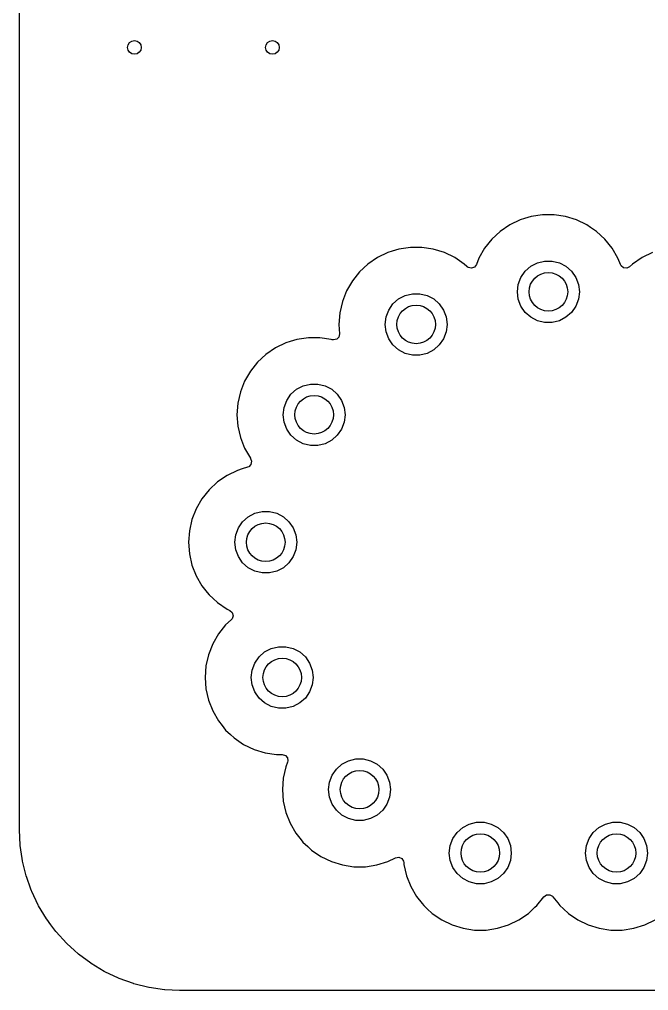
# Model space of a CAD drawing. Extents: x 2.85 to 10.26, y -4.55 to -2.42.
# Drawn here: x 2.854 to 3.393, y -4.547 to -3.716 of the extents above; entities that cross this region are included whole.
import ezdxf

# ---------------------------------------------------------------- set-up
doc = ezdxf.new("R2010")
doc.units = 0
doc.header["$MEASUREMENT"] = 0
doc.layers.add('BLACK', color=7, linetype='CONTINUOUS')

msp = doc.modelspace()

# ---------------------------------------------------------------- linework, layer by layer
at = {"layer": 'BLACK', "linetype": 'CONTINUOUS'}
for p, q in [((2.85435, -4.40933), (2.85435, -3.62693)), ((3.28295, -3.88781), (3.27405, -3.89209)), ((3.28656, -3.88669), (3.28295, -3.88781)), ((3.28295, -3.88781), (3.28295, -3.88781)), ((3.28295, -3.88781), (3.28295, -3.88781)), ((3.29238, -3.8849), (3.28656, -3.88669)), ((3.30215, -3.88342), (3.29238, -3.8849)), ((3.29238, -3.8849), (3.29238, -3.8849)), ((3.31202, -3.88342), (3.30215, -3.88342)), ((3.30215, -3.88342), (3.30215, -3.88342)), ((3.32179, -3.8849), (3.31202, -3.88342)), ((3.31202, -3.88342), (3.31202, -3.88342)), ((3.33123, -3.88781), (3.32179, -3.8849)), ((3.32179, -3.8849), (3.32179, -3.8849)), ((3.34012, -3.89209), (3.33123, -3.88781)), ((3.33123, -3.88781), (3.33123, -3.88781)), ((3.27405, -3.89209), (3.26589, -3.89765)), ((3.27405, -3.89209), (3.27405, -3.89209)), ((3.34316, -3.89416), (3.34012, -3.89209)), ((3.34012, -3.89209), (3.34012, -3.89209)), ((3.34012, -3.89209), (3.34012, -3.89209)), ((3.34012, -3.89209), (3.34012, -3.89209)), ((3.34828, -3.89765), (3.34316, -3.89416)), ((3.25865, -3.90437), (3.25249, -3.91209)), ((3.26589, -3.89765), (3.25865, -3.90437)), ((3.35552, -3.90437), (3.34828, -3.89765)), ((3.36168, -3.91209), (3.35552, -3.90437)), ((3.35552, -3.90437), (3.35552, -3.90437)), ((3.35552, -3.90437), (3.35552, -3.90437)), ((3.17918, -3.9128), (3.17336, -3.91459)), ((3.18895, -3.91132), (3.17918, -3.9128)), ((3.17918, -3.9128), (3.17918, -3.9128)), ((3.19882, -3.91132), (3.18895, -3.91132)), ((3.18895, -3.91132), (3.18895, -3.91132)), ((3.20859, -3.9128), (3.19882, -3.91132)), ((3.19882, -3.91132), (3.19882, -3.91132)), ((3.21803, -3.91571), (3.20859, -3.9128)), ((3.20859, -3.9128), (3.20859, -3.9128)), ((3.25249, -3.91209), (3.24756, -3.92064)), ((3.36662, -3.92064), (3.36168, -3.91209)), ((3.16085, -3.91999), (3.15269, -3.92555)), ((3.16975, -3.91571), (3.16085, -3.91999)), ((3.16085, -3.91999), (3.16085, -3.91999)), ((3.17336, -3.91459), (3.16975, -3.91571)), ((3.16975, -3.91571), (3.16975, -3.91571)), ((3.16975, -3.91571), (3.16975, -3.91571)), ((3.22692, -3.91999), (3.21803, -3.91571)), ((3.21803, -3.91571), (3.21803, -3.91571)), ((3.23508, -3.92555), (3.22692, -3.91999)), ((3.22692, -3.91999), (3.22692, -3.91999)), ((3.22692, -3.91999), (3.22692, -3.91999)), ((3.22692, -3.91999), (3.22692, -3.91999)), ((3.24756, -3.92064), (3.24543, -3.92606)), ((3.36811, -3.92444), (3.36662, -3.92064)), ((3.38725, -3.91999), (3.37909, -3.92555)), ((3.39615, -3.91571), (3.38725, -3.91999)), ((3.38725, -3.91999), (3.38725, -3.91999)), ((3.15269, -3.92555), (3.14545, -3.93227)), ((3.23726, -3.92757), (3.23508, -3.92555)), ((3.23756, -3.92786), (3.23726, -3.92757)), ((3.23847, -3.92852), (3.23756, -3.92786)), ((3.24115, -3.92915), (3.23847, -3.92852)), ((3.24374, -3.92824), (3.24115, -3.92915)), ((3.24543, -3.92606), (3.24374, -3.92824)), ((3.28725, -3.93174), (3.29203, -3.9275)), ((3.29203, -3.9275), (3.29769, -3.92454)), ((3.29769, -3.92454), (3.30389, -3.92301)), ((3.30389, -3.92301), (3.31028, -3.92301)), ((3.31028, -3.92301), (3.31648, -3.92454)), ((3.31648, -3.92454), (3.32214, -3.9275)), ((3.32214, -3.9275), (3.32692, -3.93174)), ((3.36874, -3.92606), (3.36811, -3.92444)), ((3.36927, -3.92706), (3.36874, -3.92606)), ((3.37141, -3.92878), (3.36927, -3.92706)), ((3.37415, -3.92908), (3.37141, -3.92878)), ((3.37661, -3.92786), (3.37415, -3.92908)), ((3.37909, -3.92555), (3.37661, -3.92786)), ((3.37909, -3.92555), (3.37909, -3.92555)), ((3.14545, -3.93227), (3.13929, -3.93999)), ((3.28136, -3.94297), (3.28362, -3.937)), ((3.28362, -3.937), (3.28725, -3.93174)), ((3.32692, -3.93174), (3.33055, -3.937)), ((3.33055, -3.937), (3.33282, -3.94297)), ((3.13929, -3.93999), (3.13436, -3.94854)), ((3.28059, -3.94931), (3.28136, -3.94297)), ((3.33282, -3.94297), (3.33359, -3.94931)), ((3.13436, -3.94854), (3.13075, -3.95774)), ((3.17405, -3.95964), (3.17883, -3.9554)), ((3.17883, -3.9554), (3.18449, -3.95244)), ((3.18449, -3.95244), (3.19069, -3.95091)), ((3.19069, -3.95091), (3.19708, -3.95091)), ((3.19708, -3.95091), (3.20328, -3.95244)), ((3.20328, -3.95244), (3.20894, -3.9554)), ((3.20894, -3.9554), (3.21372, -3.95964)), ((3.28136, -3.95566), (3.28059, -3.94931)), ((3.33359, -3.94931), (3.33282, -3.95566)), ((3.13075, -3.95774), (3.12855, -3.96737)), ((3.13075, -3.95774), (3.13075, -3.95774)), ((3.17042, -3.9649), (3.17405, -3.95964)), ((3.21372, -3.95964), (3.21735, -3.9649)), ((3.28362, -3.96163), (3.28136, -3.95566)), ((3.28725, -3.96689), (3.28362, -3.96163)), ((3.33055, -3.96163), (3.32692, -3.96689)), ((3.33282, -3.95566), (3.33055, -3.96163)), ((3.12855, -3.96737), (3.12781, -3.97721)), ((3.12855, -3.96737), (3.12855, -3.96737)), ((3.16739, -3.97721), (3.16816, -3.97087)), ((3.16816, -3.97087), (3.17042, -3.9649)), ((3.21735, -3.9649), (3.21962, -3.97087)), ((3.21962, -3.97087), (3.22039, -3.97721)), ((3.29203, -3.97112), (3.28725, -3.96689)), ((3.29769, -3.97409), (3.29203, -3.97112)), ((3.32214, -3.97112), (3.31648, -3.97409)), ((3.32692, -3.96689), (3.32214, -3.97112)), ((3.12781, -3.97721), (3.12781, -3.97721)), ((3.12781, -3.97721), (3.12842, -3.98532)), ((3.16816, -3.98356), (3.16739, -3.97721)), ((3.22039, -3.97721), (3.21962, -3.98356)), ((3.30389, -3.97562), (3.29769, -3.97409)), ((3.31028, -3.97562), (3.30389, -3.97562)), ((3.31648, -3.97409), (3.31028, -3.97562)), ((3.10165, -3.98862), (3.09188, -3.9901)), ((3.11152, -3.98862), (3.10165, -3.98862)), ((3.10165, -3.98862), (3.10165, -3.98862)), ((3.12129, -3.9901), (3.11152, -3.98862)), ((3.11152, -3.98862), (3.11152, -3.98862)), ((3.12784, -3.98801), (3.12591, -3.98996)), ((3.12842, -3.98532), (3.12784, -3.98801)), ((3.17042, -3.98953), (3.16816, -3.98356)), ((3.21962, -3.98356), (3.21735, -3.98953)), ((3.08245, -3.99301), (3.07355, -3.99729)), ((3.08606, -3.99189), (3.08245, -3.99301)), ((3.08245, -3.99301), (3.08245, -3.99301)), ((3.08245, -3.99301), (3.08245, -3.99301)), ((3.09188, -3.9901), (3.08606, -3.99189)), ((3.09188, -3.9901), (3.09188, -3.9901)), ((3.12211, -3.99035), (3.12129, -3.9901)), ((3.12129, -3.9901), (3.12129, -3.9901)), ((3.12322, -3.99055), (3.12211, -3.99035)), ((3.12591, -3.98996), (3.12322, -3.99055)), ((3.17405, -3.99479), (3.17042, -3.98953)), ((3.17883, -3.99902), (3.17405, -3.99479)), ((3.21372, -3.99479), (3.20894, -3.99902)), ((3.21735, -3.98953), (3.21372, -3.99479)), ((3.06539, -4.00285), (3.05815, -4.00957)), ((3.07355, -3.99729), (3.06539, -4.00285)), ((3.07355, -3.99729), (3.07355, -3.99729)), ((3.18449, -4.00199), (3.17883, -3.99902)), ((3.19069, -4.00352), (3.18449, -4.00199)), ((3.19708, -4.00352), (3.19069, -4.00352)), ((3.20328, -4.00199), (3.19708, -4.00352)), ((3.20894, -3.99902), (3.20328, -4.00199)), ((3.05815, -4.00957), (3.05199, -4.01729)), ((3.05199, -4.01729), (3.04706, -4.02584)), ((3.04706, -4.02584), (3.04345, -4.03504)), ((3.09153, -4.0327), (3.09719, -4.02974)), ((3.09719, -4.02974), (3.10339, -4.02821)), ((3.10339, -4.02821), (3.10978, -4.02821)), ((3.10978, -4.02821), (3.11598, -4.02974)), ((3.11598, -4.02974), (3.12164, -4.0327)), ((3.04345, -4.03504), (3.04125, -4.04467)), ((3.04345, -4.03504), (3.04345, -4.03504)), ((3.08312, -4.0422), (3.08675, -4.03694)), ((3.08675, -4.03694), (3.09153, -4.0327)), ((3.12164, -4.0327), (3.12642, -4.03694)), ((3.12642, -4.03694), (3.13005, -4.0422)), ((3.04125, -4.04467), (3.04051, -4.05451)), ((3.04125, -4.04467), (3.04125, -4.04467)), ((3.08086, -4.04817), (3.08312, -4.0422)), ((3.13005, -4.0422), (3.13232, -4.04817)), ((3.04051, -4.05451), (3.04051, -4.05451)), ((3.04051, -4.05451), (3.04125, -4.06436)), ((3.08009, -4.05451), (3.08086, -4.04817)), ((3.08086, -4.06086), (3.08009, -4.05451)), ((3.13232, -4.04817), (3.13309, -4.05451)), ((3.13309, -4.05451), (3.13232, -4.06086)), ((3.08312, -4.06683), (3.08086, -4.06086)), ((3.13232, -4.06086), (3.13005, -4.06683)), ((3.04125, -4.06436), (3.04125, -4.06436)), ((3.04125, -4.06436), (3.04345, -4.07399)), ((3.08675, -4.07209), (3.08312, -4.06683)), ((3.13005, -4.06683), (3.12642, -4.07209)), ((3.04345, -4.07399), (3.04345, -4.07399)), ((3.04345, -4.07399), (3.04706, -4.08318)), ((3.09153, -4.07632), (3.08675, -4.07209)), ((3.09719, -4.07929), (3.09153, -4.07632)), ((3.10339, -4.08082), (3.09719, -4.07929)), ((3.11598, -4.07929), (3.10978, -4.08082)), ((3.12164, -4.07632), (3.11598, -4.07929)), ((3.12642, -4.07209), (3.12164, -4.07632)), ((3.04706, -4.08318), (3.05199, -4.09173)), ((3.10978, -4.08082), (3.10339, -4.08082)), ((3.05199, -4.09173), (3.05201, -4.09175)), ((3.05201, -4.09175), (3.05201, -4.09176)), ((3.05201, -4.09176), (3.0521, -4.09189)), ((3.0521, -4.09189), (3.05207, -4.0919)), ((3.05207, -4.0919), (3.05305, -4.0943)), ((3.05305, -4.0943), (3.05254, -4.097)), ((3.04105, -4.10211), (3.03215, -4.10639)), ((3.04512, -4.10085), (3.04105, -4.10211)), ((3.04105, -4.10211), (3.04105, -4.10211)), ((3.04105, -4.10211), (3.04105, -4.10211)), ((3.04963, -4.09946), (3.04512, -4.10085)), ((3.05066, -4.09901), (3.04963, -4.09946)), ((3.05254, -4.097), (3.05066, -4.09901)), ((3.02399, -4.11195), (3.01675, -4.11867)), ((3.03215, -4.10639), (3.02399, -4.11195)), ((3.03215, -4.10639), (3.03215, -4.10639)), ((3.01675, -4.11867), (3.01059, -4.12639)), ((3.01059, -4.12639), (3.00566, -4.13494)), ((3.00566, -4.13494), (3.00205, -4.14414)), ((3.05579, -4.13884), (3.06199, -4.13731)), ((3.06199, -4.13731), (3.06838, -4.13731)), ((3.06838, -4.13731), (3.07458, -4.13884)), ((3.00205, -4.14414), (2.99985, -4.15377)), ((3.00205, -4.14414), (3.00205, -4.14414)), ((3.04172, -4.1513), (3.04535, -4.14604)), ((3.04535, -4.14604), (3.05013, -4.1418)), ((3.05013, -4.1418), (3.05579, -4.13884)), ((3.07458, -4.13884), (3.08024, -4.1418)), ((3.08024, -4.1418), (3.08502, -4.14604)), ((3.08502, -4.14604), (3.08865, -4.1513)), ((2.99985, -4.15377), (2.99911, -4.16361)), ((2.99985, -4.15377), (2.99985, -4.15377)), ((3.03946, -4.15727), (3.04172, -4.1513)), ((3.08865, -4.1513), (3.09092, -4.15727)), ((3.03869, -4.16361), (3.03946, -4.15727)), ((3.09092, -4.15727), (3.09169, -4.16361)), ((2.99911, -4.16361), (2.99911, -4.16361)), ((2.99911, -4.16361), (2.99985, -4.17346)), ((3.03946, -4.16996), (3.03869, -4.16361)), ((3.04172, -4.17593), (3.03946, -4.16996)), ((3.09092, -4.16996), (3.08865, -4.17593)), ((3.09169, -4.16361), (3.09092, -4.16996)), ((2.99985, -4.17346), (2.99985, -4.17346)), ((2.99985, -4.17346), (3.00205, -4.18309)), ((3.04535, -4.18119), (3.04172, -4.17593)), ((3.08865, -4.17593), (3.08502, -4.18119)), ((3.00205, -4.18309), (3.00205, -4.18309)), ((3.00205, -4.18309), (3.00205, -4.18309)), ((3.00205, -4.18309), (3.00566, -4.19228)), ((3.05013, -4.18542), (3.04535, -4.18119)), ((3.05579, -4.18839), (3.05013, -4.18542)), ((3.08024, -4.18542), (3.07458, -4.18839)), ((3.08502, -4.18119), (3.08024, -4.18542)), ((3.00566, -4.19228), (3.01059, -4.20083)), ((3.06199, -4.18992), (3.05579, -4.18839)), ((3.06838, -4.18992), (3.06199, -4.18992)), ((3.07458, -4.18839), (3.06838, -4.18992)), ((3.01059, -4.20083), (3.01512, -4.20651)), ((3.01512, -4.20651), (3.01675, -4.20856)), ((3.01675, -4.20856), (3.02027, -4.21182)), ((3.02027, -4.21182), (3.02399, -4.21527)), ((3.02399, -4.21527), (3.03215, -4.22084)), ((3.03215, -4.22084), (3.03263, -4.22107)), ((3.03263, -4.22107), (3.03445, -4.22194)), ((3.03445, -4.22194), (3.03649, -4.22379)), ((3.03638, -4.22906), (3.03565, -4.22992)), ((3.03721, -4.22644), (3.03638, -4.22906)), ((3.03649, -4.22379), (3.03721, -4.22644)), ((3.03085, -4.23437), (3.02469, -4.24209)), ((3.03565, -4.22992), (3.03085, -4.23437)), ((3.02469, -4.24209), (3.01976, -4.25064)), ((3.01976, -4.25064), (3.01615, -4.25984)), ((3.06423, -4.2575), (3.06989, -4.25454)), ((3.06989, -4.25454), (3.07609, -4.25301)), ((3.07609, -4.25301), (3.08248, -4.25301)), ((3.08248, -4.25301), (3.08868, -4.25454)), ((3.08868, -4.25454), (3.09434, -4.2575)), ((3.01615, -4.25984), (3.01395, -4.26947)), ((3.01615, -4.25984), (3.01615, -4.25984)), ((3.05582, -4.267), (3.05945, -4.26174)), ((3.05945, -4.26174), (3.06423, -4.2575)), ((3.09434, -4.2575), (3.09912, -4.26174)), ((3.09912, -4.26174), (3.10275, -4.267)), ((3.01395, -4.26947), (3.01321, -4.27931)), ((3.01395, -4.26947), (3.01395, -4.26947)), ((3.05356, -4.27297), (3.05582, -4.267)), ((3.10275, -4.267), (3.10502, -4.27297)), ((3.01321, -4.27931), (3.01321, -4.27931)), ((3.01321, -4.27931), (3.01395, -4.28916)), ((3.05279, -4.27931), (3.05356, -4.27297)), ((3.05356, -4.28566), (3.05279, -4.27931)), ((3.10502, -4.27297), (3.10579, -4.27931)), ((3.10579, -4.27931), (3.10502, -4.28566)), ((3.05582, -4.29163), (3.05356, -4.28566)), ((3.10502, -4.28566), (3.10275, -4.29163)), ((3.01395, -4.28916), (3.01395, -4.28916)), ((3.01395, -4.28916), (3.01615, -4.29879)), ((3.05945, -4.29689), (3.05582, -4.29163)), ((3.10275, -4.29163), (3.09912, -4.29689)), ((3.01615, -4.29879), (3.01615, -4.29879)), ((3.01615, -4.29879), (3.01615, -4.29879)), ((3.01615, -4.29879), (3.01976, -4.30798)), ((3.06423, -4.30112), (3.05945, -4.29689)), ((3.06989, -4.30409), (3.06423, -4.30112)), ((3.07609, -4.30562), (3.06989, -4.30409)), ((3.08868, -4.30409), (3.08248, -4.30562)), ((3.09434, -4.30112), (3.08868, -4.30409)), ((3.09912, -4.29689), (3.09434, -4.30112)), ((3.01976, -4.30798), (3.02469, -4.31653)), ((3.08248, -4.30562), (3.07609, -4.30562)), ((3.02469, -4.31653), (3.02776, -4.32038)), ((3.02776, -4.32038), (3.03085, -4.32426)), ((3.03085, -4.32426), (3.0351, -4.3282)), ((3.0351, -4.3282), (3.03809, -4.33097)), ((3.03809, -4.33097), (3.04625, -4.33654)), ((3.04625, -4.33654), (3.05515, -4.34082)), ((3.05515, -4.34082), (3.06458, -4.34373)), ((3.06458, -4.34373), (3.06458, -4.34373)), ((3.06458, -4.34373), (3.06458, -4.34373)), ((3.06458, -4.34373), (3.07435, -4.3452)), ((3.07435, -4.3452), (3.07435, -4.3452)), ((3.07435, -4.3452), (3.07435, -4.3452)), ((3.07435, -4.3452), (3.07435, -4.3452)), ((3.07435, -4.3452), (3.07936, -4.3452)), ((3.07936, -4.3452), (3.082, -4.34598)), ((3.082, -4.34598), (3.0838, -4.34806)), ((3.08391, -4.35187), (3.08235, -4.35584)), ((3.0838, -4.34806), (3.08419, -4.35078)), ((3.08419, -4.35078), (3.08391, -4.35187)), ((3.12565, -4.35774), (3.13043, -4.3535)), ((3.13043, -4.3535), (3.13609, -4.35054)), ((3.13609, -4.35054), (3.14229, -4.34901)), ((3.14229, -4.34901), (3.14868, -4.34901)), ((3.14868, -4.34901), (3.15488, -4.35054)), ((3.15488, -4.35054), (3.16054, -4.3535)), ((3.16054, -4.3535), (3.16532, -4.35774)), ((3.08235, -4.35584), (3.08015, -4.36547)), ((3.08235, -4.35584), (3.08235, -4.35584)), ((3.12202, -4.363), (3.12565, -4.35774)), ((3.16532, -4.35774), (3.16895, -4.363)), ((3.08015, -4.36547), (3.07941, -4.37531)), ((3.08015, -4.36547), (3.08015, -4.36547)), ((3.11899, -4.37531), (3.11976, -4.36897)), ((3.11976, -4.36897), (3.12202, -4.363)), ((3.16895, -4.363), (3.17122, -4.36897)), ((3.17122, -4.36897), (3.17199, -4.37531)), ((3.07941, -4.37531), (3.07941, -4.37531)), ((3.07941, -4.37531), (3.08015, -4.38516)), ((3.11976, -4.38166), (3.11899, -4.37531)), ((3.17199, -4.37531), (3.17122, -4.38166)), ((3.08015, -4.38516), (3.08015, -4.38516)), ((3.08015, -4.38516), (3.08235, -4.39479)), ((3.12202, -4.38763), (3.11976, -4.38166)), ((3.17122, -4.38166), (3.16895, -4.38763)), ((3.08235, -4.39479), (3.08235, -4.39479)), ((3.08235, -4.39479), (3.08235, -4.39479)), ((3.08235, -4.39479), (3.08596, -4.40398)), ((3.12565, -4.39289), (3.12202, -4.38763)), ((3.13043, -4.39712), (3.12565, -4.39289)), ((3.16532, -4.39289), (3.16054, -4.39712)), ((3.16895, -4.38763), (3.16532, -4.39289)), ((3.08596, -4.40398), (3.09089, -4.41253)), ((3.13609, -4.40009), (3.13043, -4.39712)), ((3.14229, -4.40162), (3.13609, -4.40009)), ((3.14868, -4.40162), (3.14229, -4.40162)), ((3.15488, -4.40009), (3.14868, -4.40162)), ((3.16054, -4.39712), (3.15488, -4.40009)), ((3.23939, -4.40474), (3.24559, -4.40321)), ((3.24559, -4.40321), (3.25198, -4.40321)), ((3.25198, -4.40321), (3.25818, -4.40474)), ((3.35599, -4.40474), (3.36219, -4.40321)), ((3.36219, -4.40321), (3.36858, -4.40321)), ((3.36858, -4.40321), (3.37478, -4.40474)), ((2.85436, -4.40957), (2.85435, -4.40933)), ((2.855, -4.42271), (2.85436, -4.40957)), ((3.22532, -4.4172), (3.22895, -4.41194)), ((3.22895, -4.41194), (3.23373, -4.4077)), ((3.23373, -4.4077), (3.23939, -4.40474)), ((3.25818, -4.40474), (3.26384, -4.4077)), ((3.26384, -4.4077), (3.26862, -4.41194)), ((3.26862, -4.41194), (3.27225, -4.4172)), ((3.34192, -4.4172), (3.34555, -4.41194)), ((3.34555, -4.41194), (3.35033, -4.4077)), ((3.35033, -4.4077), (3.35599, -4.40474)), ((3.37478, -4.40474), (3.38044, -4.4077)), ((3.38044, -4.4077), (3.38522, -4.41194)), ((3.38522, -4.41194), (3.38885, -4.4172)), ((3.09089, -4.41253), (3.09537, -4.41814)), ((3.09537, -4.41814), (3.09705, -4.42026)), ((3.09705, -4.42026), (3.1011, -4.42401)), ((3.22306, -4.42317), (3.22532, -4.4172)), ((3.27225, -4.4172), (3.27452, -4.42317)), ((3.33966, -4.42317), (3.34192, -4.4172)), ((3.38885, -4.4172), (3.39112, -4.42317)), ((2.85505, -4.42319), (2.855, -4.42271)), ((2.85669, -4.43423), (2.85505, -4.42319)), ((3.1011, -4.42401), (3.10429, -4.42697)), ((3.10429, -4.42697), (3.11245, -4.43254)), ((3.22229, -4.42951), (3.22306, -4.42317)), ((3.27452, -4.42317), (3.27529, -4.42951)), ((3.33889, -4.42951), (3.33966, -4.42317)), ((3.39112, -4.42317), (3.39189, -4.42951)), ((2.85696, -4.43609), (2.85669, -4.43423)), ((2.85706, -4.43656), (2.85696, -4.43609)), ((2.86017, -4.44899), (2.85706, -4.43656)), ((3.11245, -4.43254), (3.12135, -4.43682)), ((3.12135, -4.43682), (3.13078, -4.43973)), ((3.16019, -4.43973), (3.16963, -4.43682)), ((3.16963, -4.43682), (3.17633, -4.43359)), ((3.17633, -4.43359), (3.17905, -4.43314)), ((3.17905, -4.43314), (3.18157, -4.43423)), ((3.18157, -4.43423), (3.18311, -4.43652)), ((3.18311, -4.43652), (3.18332, -4.43762)), ((3.22306, -4.43586), (3.22229, -4.42951)), ((3.22532, -4.44183), (3.22306, -4.43586)), ((3.27452, -4.43586), (3.27225, -4.44183)), ((3.27529, -4.42951), (3.27452, -4.43586)), ((3.33966, -4.43586), (3.33889, -4.42951)), ((3.34192, -4.44183), (3.33966, -4.43586)), ((3.39112, -4.43586), (3.38885, -4.44183)), ((3.39189, -4.42951), (3.39112, -4.43586)), ((3.13078, -4.43973), (3.13078, -4.43973)), ((3.13078, -4.43973), (3.13078, -4.43973)), ((3.13078, -4.43973), (3.14055, -4.4412)), ((3.14055, -4.4412), (3.14055, -4.4412)), ((3.14055, -4.4412), (3.14055, -4.4412)), ((3.14055, -4.4412), (3.14055, -4.4412)), ((3.14055, -4.4412), (3.15042, -4.4412)), ((3.15042, -4.4412), (3.16019, -4.43973)), ((3.15042, -4.4412), (3.15042, -4.4412)), ((3.15042, -4.4412), (3.15042, -4.4412)), ((3.16019, -4.43973), (3.16019, -4.43973)), ((3.16019, -4.43973), (3.16019, -4.43973)), ((3.18332, -4.43762), (3.18345, -4.43936)), ((3.18345, -4.43936), (3.18345, -4.43936)), ((3.18345, -4.43936), (3.18565, -4.44899)), ((3.22895, -4.44709), (3.22532, -4.44183)), ((3.27225, -4.44183), (3.26862, -4.44709)), ((3.34555, -4.44709), (3.34192, -4.44183)), ((3.38885, -4.44183), (3.38522, -4.44709)), ((2.86022, -4.44921), (2.86017, -4.44899)), ((2.86036, -4.44967), (2.86022, -4.44921)), ((2.86417, -4.46031), (2.86036, -4.44967)), ((3.18565, -4.44899), (3.18565, -4.44899)), ((3.18565, -4.44899), (3.18565, -4.44899)), ((3.18565, -4.44899), (3.18926, -4.45818)), ((3.23373, -4.45132), (3.22895, -4.44709)), ((3.23939, -4.45429), (3.23373, -4.45132)), ((3.26384, -4.45132), (3.25818, -4.45429)), ((3.26862, -4.44709), (3.26384, -4.45132)), ((3.35033, -4.45132), (3.34555, -4.44709)), ((3.35599, -4.45429), (3.35033, -4.45132)), ((3.38044, -4.45132), (3.37478, -4.45429)), ((3.38522, -4.44709), (3.38044, -4.45132)), ((2.86476, -4.46195), (2.86417, -4.46031)), ((2.86494, -4.46239), (2.86476, -4.46195)), ((3.18926, -4.45818), (3.19419, -4.46673)), ((3.24559, -4.45582), (3.23939, -4.45429)), ((3.25198, -4.45582), (3.24559, -4.45582)), ((3.25818, -4.45429), (3.25198, -4.45582)), ((3.36219, -4.45582), (3.35599, -4.45429)), ((3.36858, -4.45582), (3.36219, -4.45582)), ((3.37478, -4.45429), (3.36858, -4.45582)), ((2.87052, -4.47418), (2.86494, -4.46239)), ((3.19419, -4.46673), (3.19906, -4.47284)), ((3.29722, -4.47446), (3.30327, -4.46687)), ((3.30327, -4.46687), (3.30552, -4.46529)), ((3.30552, -4.46529), (3.30827, -4.46518)), ((3.30827, -4.46518), (3.31064, -4.46657)), ((3.31064, -4.46657), (3.3109, -4.46687)), ((3.3109, -4.46687), (3.31519, -4.47225)), ((2.87074, -4.4746), (2.87052, -4.47418)), ((2.87745, -4.48579), (2.87074, -4.4746)), ((3.19906, -4.47284), (3.20035, -4.47446)), ((3.20035, -4.47446), (3.20344, -4.47732)), ((3.20344, -4.47732), (3.20759, -4.48117)), ((3.28998, -4.48117), (3.2956, -4.47596)), ((3.2956, -4.47596), (3.29722, -4.47446)), ((3.29722, -4.47446), (3.29722, -4.47446)), ((3.29722, -4.47446), (3.29722, -4.47446)), ((3.31519, -4.47225), (3.31695, -4.47446)), ((3.31695, -4.47446), (3.32004, -4.47732)), ((3.32004, -4.47732), (3.32419, -4.48117)), ((2.87771, -4.48619), (2.87745, -4.48579)), ((2.8813, -4.49102), (2.87771, -4.48619)), ((3.20759, -4.48117), (3.21575, -4.48674)), ((3.21575, -4.48674), (3.22465, -4.49102)), ((3.27293, -4.49102), (3.28182, -4.48674)), ((3.28182, -4.48674), (3.28998, -4.48117)), ((3.32419, -4.48117), (3.33235, -4.48674)), ((3.33235, -4.48674), (3.34125, -4.49102)), ((3.38953, -4.49102), (3.39842, -4.48674)), ((2.88548, -4.49666), (2.8813, -4.49102)), ((3.22465, -4.49102), (3.23408, -4.49393)), ((3.23408, -4.49393), (3.23408, -4.49393)), ((3.23408, -4.49393), (3.23408, -4.49393)), ((3.23408, -4.49393), (3.24385, -4.4954)), ((3.24385, -4.4954), (3.24385, -4.4954)), ((3.24385, -4.4954), (3.24385, -4.4954)), ((3.24385, -4.4954), (3.24385, -4.4954)), ((3.24385, -4.4954), (3.25372, -4.4954)), ((3.25372, -4.4954), (3.26349, -4.49393)), ((3.25372, -4.4954), (3.25372, -4.4954)), ((3.25372, -4.4954), (3.25372, -4.4954)), ((3.26349, -4.49393), (3.27293, -4.49102)), ((3.26349, -4.49393), (3.26349, -4.49393)), ((3.26349, -4.49393), (3.26349, -4.49393)), ((3.34125, -4.49102), (3.35068, -4.49393)), ((3.35068, -4.49393), (3.35068, -4.49393)), ((3.35068, -4.49393), (3.35068, -4.49393)), ((3.35068, -4.49393), (3.36045, -4.4954)), ((3.36045, -4.4954), (3.36045, -4.4954)), ((3.36045, -4.4954), (3.36045, -4.4954)), ((3.36045, -4.4954), (3.36045, -4.4954)), ((3.36045, -4.4954), (3.37032, -4.4954)), ((3.37032, -4.4954), (3.38009, -4.49393)), ((3.37032, -4.4954), (3.37032, -4.4954)), ((3.37032, -4.4954), (3.37032, -4.4954)), ((3.38009, -4.49393), (3.38953, -4.49102)), ((3.38009, -4.49393), (3.38009, -4.49393)), ((3.38009, -4.49393), (3.38009, -4.49393)), ((2.88579, -4.49703), (2.88548, -4.49666)), ((2.89454, -4.50669), (2.88579, -4.49703)), ((2.89488, -4.50703), (2.89454, -4.50669)), ((2.90146, -4.513), (2.89488, -4.50703)), ((2.90454, -4.51579), (2.90146, -4.513)), ((2.90491, -4.51609), (2.90454, -4.51579)), ((2.91539, -4.52386), (2.90491, -4.51609)), ((2.91579, -4.52413), (2.91539, -4.52386)), ((2.92697, -4.53083), (2.91579, -4.52413)), ((2.9274, -4.53106), (2.92697, -4.53083)), ((2.93919, -4.53663), (2.9274, -4.53106)), ((2.93963, -4.53682), (2.93919, -4.53663)), ((2.95191, -4.54121), (2.93963, -4.53682)), ((2.95236, -4.54135), (2.95191, -4.54121)), ((2.96501, -4.54452), (2.95236, -4.54135)), ((2.96548, -4.54461), (2.96501, -4.54452)), ((2.97838, -4.54653), (2.96548, -4.54461)), ((2.97886, -4.54657), (2.97838, -4.54653)), ((2.99122, -4.54718), (2.97886, -4.54657)), ((2.99201, -4.54722), (2.99122, -4.54718)), ((2.99225, -4.54722), (2.99201, -4.54722)), ((10.11799, -4.54722), (2.99225, -4.54722))]:
    msp.add_line(p, q, dxfattribs=at)
at = {"layer": 'BLACK'}
for centre, radius in [((2.95276, -3.74016), 0.00591), ((3.07087, -3.74016), 0.00591), ((3.30709, -3.94931), 0.0165), ((3.19389, -3.97721), 0.0165), ((3.10659, -4.05451), 0.0165), ((3.06519, -4.16361), 0.0165), ((3.07929, -4.27931), 0.0165), ((3.14549, -4.37531), 0.0165), ((3.24879, -4.42951), 0.0165), ((3.36539, -4.42951), 0.0165)]:
    msp.add_circle(centre, radius, dxfattribs=at)

doc.saveas('drawing.dxf')
